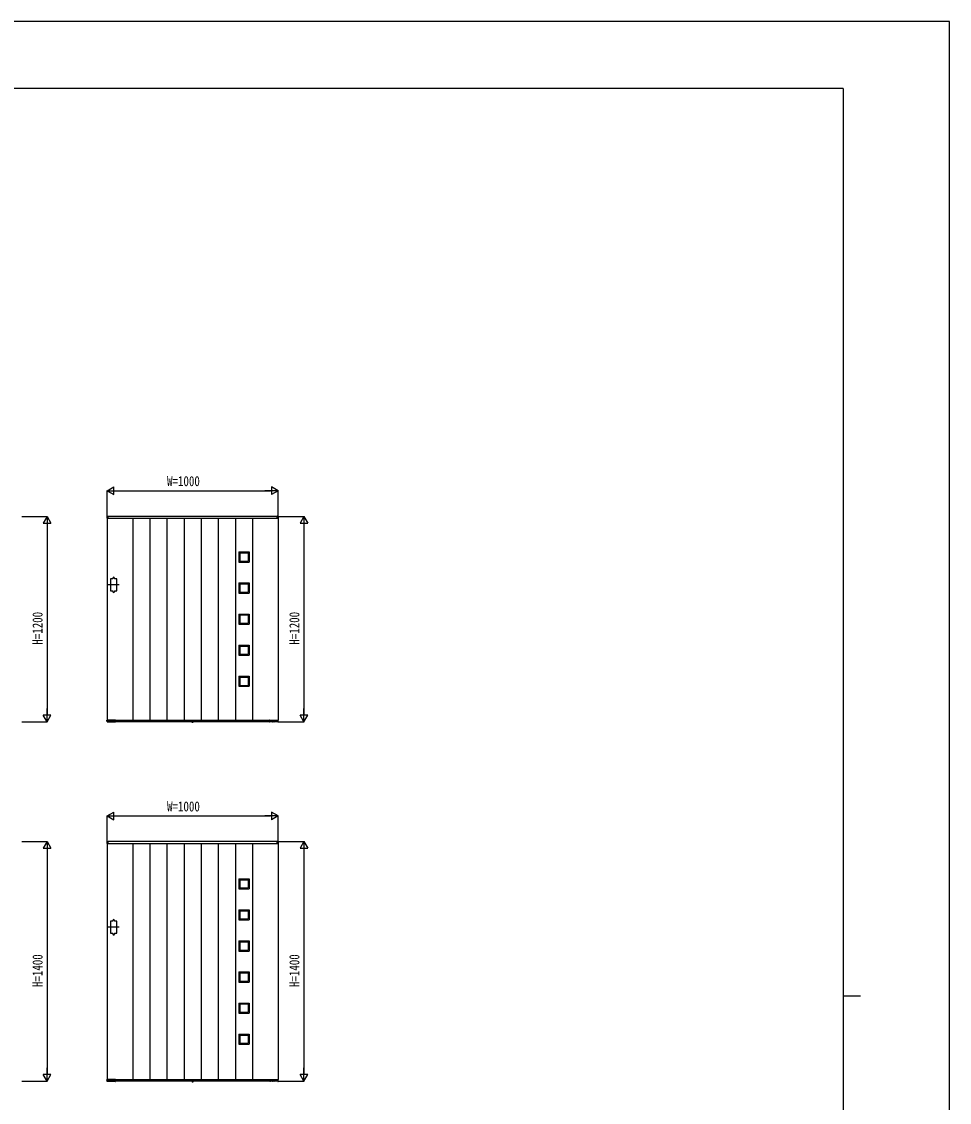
# Model space of a CAD drawing. Units: millimetres, scale not verified. Extents: x -8410 to 8410, y -5940 to 5940.
# Drawn here: x 2991 to 8410, y -373 to 5940 of the extents above; entities that cross this region are included whole.
import ezdxf
from ezdxf.enums import TextEntityAlignment as Align

# ---------------------------------------------------------------- set-up
doc = ezdxf.new("R2010")
doc.units = ezdxf.units.MM
doc.header["$LTSCALE"] = 30
for name, color, linetype in [('0-2_YKK_A1', 4, 'Continuous'), ('0-3_YKK_D', 6, 'Continuous'), ('0-4_YKK_ZWAK', 7, 'Continuous')]:
    doc.layers.add(name, color=color, linetype=linetype)
doc.styles.add('ＭＳ ゴシック', font='')
doc.styles.get('ＭＳ ゴシック').set_extended_font_data('MS Gothic')

msp = doc.modelspace()

# ---------------------------------------------------------------- linework, layer by layer
at = {"layer": '0-2_YKK_A1'}
for p, q in [((3489.54, 3048.63), (3489.54, 3040.5)), ((3490.04, 3040), (3490.04, 1860)), ((3490.04, 3040), (4490.04, 3040)), ((3490.04, 3040), (3496.74, 3040)), ((3490.95, 3050.13), (3496.51, 3050.47)), ((3496.74, 3040), (3496.74, 3040)), ((4483.04, 3050), (3497.04, 3050)), ((3497.04, 3040), (3497.04, 3050)), ((3497.04, 3040.3), (3497.04, 3049.97)), ((3640.04, 3040), (3640.04, 1860)), ((3740.04, 3040), (3740.04, 1860)), ((3840.04, 3040), (3840.04, 1860)), ((3940.04, 3040), (3940.04, 1860)), ((4040.04, 3040), (4040.04, 1860)), ((4140.04, 3040), (4140.04, 1860)), ((4240.04, 3040), (4240.04, 1860)), ((4340.04, 3040), (4340.04, 1860)), ((4483.04, 3040), (4483.04, 3050)), ((4483.04, 3040.3), (4483.04, 3049.97)), ((4490.04, 3040), (4483.34, 3040)), ((4483.34, 3040), (4483.34, 3040)), ((4489.13, 3050.13), (4483.57, 3050.47)), ((4490.04, 3040), (4490.04, 1860)), ((4490.54, 3048.63), (4490.54, 3040.5)), ((4260.54, 2842.5), (4260.54, 2783.5)), ((4260.54, 2842.5), (4319.54, 2842.5)), ((4319.54, 2842.5), (4319.54, 2783.5)), ((4260.54, 2783.5), (4319.54, 2783.5)), ((4266.04, 2837), (4266.04, 2789)), ((4266.04, 2837), (4314.04, 2837)), ((4266.04, 2789), (4314.04, 2789)), ((4314.04, 2837), (4314.04, 2789)), ((3524.04, 2685), (3524.04, 2690)), ((3534.04, 2685), (3534.04, 2690)), ((4260.54, 2661), (4260.54, 2602)), ((4260.54, 2661), (4319.54, 2661)), ((4266.04, 2655.5), (4266.04, 2607.5)), ((4266.04, 2655.5), (4314.04, 2655.5)), ((4314.04, 2655.5), (4314.04, 2607.5)), ((4319.54, 2661), (4319.54, 2602)), ((3560.54, 2650), (3497.54, 2650)), ((3524.04, 2615), (3524.04, 2610)), ((3534.04, 2615), (3534.04, 2610)), ((4260.54, 2602), (4319.54, 2602)), ((4266.04, 2607.5), (4314.04, 2607.5)), ((4260.54, 2479.5), (4260.54, 2420.5)), ((4260.54, 2479.5), (4319.54, 2479.5)), ((4266.04, 2474), (4266.04, 2426)), ((4266.04, 2474), (4314.04, 2474)), ((4314.04, 2474), (4314.04, 2426)), ((4319.54, 2479.5), (4319.54, 2420.5)), ((4260.54, 2420.5), (4319.54, 2420.5)), ((4266.04, 2426), (4314.04, 2426)), ((4260.54, 2298), (4260.54, 2239)), ((4260.54, 2298), (4319.54, 2298)), ((4266.04, 2292.5), (4266.04, 2244.5)), ((4266.04, 2292.5), (4314.04, 2292.5)), ((4314.04, 2292.5), (4314.04, 2244.5)), ((4319.54, 2298), (4319.54, 2239)), ((4260.54, 2239), (4319.54, 2239)), ((4266.04, 2244.5), (4314.04, 2244.5)), ((4260.54, 2116.5), (4260.54, 2057.5)), ((4260.54, 2116.5), (4319.54, 2116.5)), ((4266.04, 2111), (4266.04, 2063)), ((4266.04, 2111), (4314.04, 2111)), ((4314.04, 2111), (4314.04, 2063)), ((4319.54, 2116.5), (4319.54, 2057.5)), ((4260.54, 2057.5), (4319.54, 2057.5)), ((4266.04, 2063), (4314.04, 2063)), ((3490.15, 1849.97), (3489.57, 1859.47)), ((3490.04, 1860), (4490.04, 1860)), ((3539.74, 1860), (3490.07, 1860)), ((3491.4, 1849.5), (3490.65, 1849.5)), ((3491.9, 1849.99), (3491.93, 1851.81)), ((3491.91, 1850.5), (3538.21, 1850.5)), ((3512.83, 1852.1), (3492.25, 1852.1)), ((3513.15, 1851.81), (3513.16, 1850.99)), ((3514.88, 1850.99), (3514.9, 1851.81)), ((3521.87, 1852.1), (3515.21, 1852.1)), ((3522.18, 1851.81), (3522.2, 1850.99)), ((3523.92, 1850.99), (3523.93, 1851.81)), ((3537.87, 1852.1), (3524.25, 1852.1)), ((3534.14, 1852.1), (3534.16, 1850.99)), ((3538.18, 1851.81), (3538.21, 1850.01)), ((3539.54, 1849.52), (3538.71, 1849.52)), ((3540.04, 1860), (3540.04, 1850)), ((3540.04, 1859.7), (3540.04, 1850.02)), ((4440.04, 1850), (3540.04, 1850)), ((3986.13, 1849.5), (3986.22, 1850)), ((3986.13, 1849.5), (3986.3, 1848.53)), ((3986.13, 1849.5), (3993.95, 1849.5)), ((3986.22, 1850), (3993.86, 1850)), ((3990.04, 1845.8), (3990.04, 1850)), ((3993.95, 1849.5), (3993.78, 1848.53)), ((3993.95, 1849.5), (3993.86, 1850)), ((4440.04, 1860), (4440.04, 1850)), ((4440.04, 1859.7), (4440.04, 1850.02)), ((4440.34, 1860), (4490.01, 1860)), ((4440.54, 1849.52), (4441.37, 1849.52)), ((4441.9, 1851.81), (4441.87, 1850.01)), ((4488.17, 1850.5), (4441.87, 1850.5)), ((4442.21, 1852.1), (4455.83, 1852.1)), ((4445.94, 1852.1), (4445.92, 1850.99)), ((4456.16, 1850.99), (4456.15, 1851.81)), ((4457.9, 1851.81), (4457.88, 1850.99)), ((4458.21, 1852.1), (4464.87, 1852.1)), ((4465.2, 1850.99), (4465.18, 1851.81)), ((4466.93, 1851.81), (4466.92, 1850.99)), ((4467.25, 1852.1), (4487.83, 1852.1)), ((4488.18, 1849.99), (4488.15, 1851.81)), ((4488.68, 1849.5), (4489.43, 1849.5)), ((4489.93, 1849.97), (4490.51, 1859.47)), ((3489.54, 1148.63), (3489.54, 1140.5)), ((3490.04, 1140), (3490.04, -240)), ((3490.04, 1140), (4490.04, 1140)), ((3490.04, 1140), (3496.74, 1140)), ((3490.95, 1150.13), (3496.51, 1150.47)), ((3496.74, 1140), (3496.74, 1140)), ((4483.04, 1150), (3497.04, 1150)), ((3497.04, 1140), (3497.04, 1150)), ((3497.04, 1140.3), (3497.04, 1149.97)), ((3640.04, 1140), (3640.04, -240)), ((3740.04, 1140), (3740.04, -240)), ((3840.04, 1140), (3840.04, -240)), ((3940.04, 1140), (3940.04, -240)), ((4040.04, 1140), (4040.04, -240)), ((4140.04, 1140), (4140.04, -240)), ((4240.04, 1140), (4240.04, -240)), ((4340.04, 1140), (4340.04, -240)), ((4483.04, 1140), (4483.04, 1150)), ((4483.04, 1140.3), (4483.04, 1149.97)), ((4490.04, 1140), (4483.34, 1140)), ((4483.34, 1140), (4483.34, 1140)), ((4489.13, 1150.13), (4483.57, 1150.47)), ((4490.04, 1140), (4490.04, -240)), ((4490.54, 1148.63), (4490.54, 1140.5)), ((4260.54, 933.25), (4260.54, 874.25)), ((4260.54, 933.25), (4319.54, 933.25)), ((4266.04, 927.75), (4266.04, 879.75)), ((4266.04, 927.75), (4314.04, 927.75)), ((4314.04, 927.75), (4314.04, 879.75)), ((4319.54, 933.25), (4319.54, 874.25)), ((4260.54, 874.25), (4319.54, 874.25)), ((4266.04, 879.75), (4314.04, 879.75)), ((4260.54, 751.75), (4260.54, 692.75)), ((4260.54, 751.75), (4319.54, 751.75)), ((4266.04, 746.25), (4266.04, 698.25)), ((4266.04, 746.25), (4314.04, 746.25)), ((4266.04, 698.25), (4314.04, 698.25)), ((4314.04, 746.25), (4314.04, 698.25)), ((4319.54, 751.75), (4319.54, 692.75)), ((3560.54, 650), (3497.54, 650)), ((3524.04, 685), (3524.04, 690)), ((3534.04, 685), (3534.04, 690)), ((4260.54, 692.75), (4319.54, 692.75)), ((3524.04, 615), (3524.04, 610)), ((3534.04, 615), (3534.04, 610)), ((4260.54, 570.25), (4260.54, 511.25)), ((4260.54, 570.25), (4319.54, 570.25)), ((4319.54, 570.25), (4319.54, 511.25)), ((4260.54, 511.25), (4319.54, 511.25)), ((4266.04, 564.75), (4266.04, 516.75)), ((4266.04, 564.75), (4314.04, 564.75)), ((4266.04, 516.75), (4314.04, 516.75)), ((4314.04, 564.75), (4314.04, 516.75)), ((4260.54, 388.75), (4260.54, 329.75)), ((4260.54, 388.75), (4319.54, 388.75)), ((4266.04, 383.25), (4266.04, 335.25)), ((4266.04, 383.25), (4314.04, 383.25)), ((4314.04, 383.25), (4314.04, 335.25)), ((4319.54, 388.75), (4319.54, 329.75)), ((4260.54, 329.75), (4319.54, 329.75)), ((4266.04, 335.25), (4314.04, 335.25)), ((4260.54, 207.25), (4260.54, 148.25)), ((4260.54, 207.25), (4319.54, 207.25)), ((4266.04, 201.75), (4266.04, 153.75)), ((4266.04, 201.75), (4314.04, 201.75)), ((4314.04, 201.75), (4314.04, 153.75)), ((4319.54, 207.25), (4319.54, 148.25)), ((4260.54, 148.25), (4319.54, 148.25)), ((4266.04, 153.75), (4314.04, 153.75)), ((4260.54, 25.75), (4260.54, -33.25)), ((4260.54, 25.75), (4319.54, 25.75)), ((4266.04, 20.25), (4266.04, -27.75)), ((4266.04, 20.25), (4314.04, 20.25)), ((4314.04, 20.25), (4314.04, -27.75)), ((4319.54, 25.75), (4319.54, -33.25)), ((4260.54, -33.25), (4319.54, -33.25)), ((4266.04, -27.75), (4314.04, -27.75)), ((3490.15, -250.03), (3489.57, -240.53)), ((3490.04, -240), (4490.04, -240)), ((3539.74, -240), (3490.07, -240)), ((3491.4, -250.5), (3490.65, -250.5)), ((3491.9, -250.01), (3491.93, -248.19)), ((3491.91, -249.5), (3538.21, -249.5)), ((3512.83, -247.9), (3492.25, -247.9)), ((3513.15, -248.19), (3513.16, -249.01)), ((3514.88, -249.01), (3514.9, -248.19)), ((3521.87, -247.9), (3515.21, -247.9)), ((3522.18, -248.19), (3522.2, -249.01)), ((3523.92, -249.01), (3523.93, -248.19)), ((3537.87, -247.9), (3524.25, -247.9)), ((3534.14, -247.9), (3534.16, -249.01)), ((3538.18, -248.19), (3538.21, -249.99)), ((3539.54, -250.48), (3538.71, -250.48)), ((3540.04, -240), (3540.04, -250)), ((3540.04, -240.3), (3540.04, -249.98)), ((4440.04, -250), (3540.04, -250)), ((3986.13, -250.5), (3986.22, -250)), ((3986.13, -250.5), (3986.3, -251.47)), ((3986.13, -250.5), (3993.95, -250.5)), ((3986.22, -250), (3993.86, -250)), ((3990.04, -254.2), (3990.04, -250)), ((3993.95, -250.5), (3993.78, -251.47)), ((3993.95, -250.5), (3993.86, -250)), ((4440.04, -240), (4440.04, -250)), ((4440.04, -240.3), (4440.04, -249.98)), ((4440.34, -240), (4490.01, -240)), ((4440.54, -250.48), (4441.37, -250.48)), ((4441.9, -248.19), (4441.87, -249.99)), ((4488.17, -249.5), (4441.87, -249.5)), ((4442.21, -247.9), (4455.83, -247.9)), ((4445.94, -247.9), (4445.92, -249.01)), ((4456.16, -249.01), (4456.15, -248.19)), ((4457.9, -248.19), (4457.88, -249.01)), ((4458.21, -247.9), (4464.87, -247.9)), ((4465.2, -249.01), (4465.18, -248.19)), ((4466.93, -248.19), (4466.92, -249.01)), ((4467.25, -247.9), (4487.83, -247.9)), ((4488.18, -250.01), (4488.15, -248.19)), ((4488.68, -250.5), (4489.43, -250.5)), ((4489.93, -250.03), (4490.51, -240.53))]:
    msp.add_line(p, q, dxfattribs=at)
for points in [[(3524.04, 2685), (3510.04, 2685), (3510.04, 2615), (3524.04, 2615)], [(3534.04, 2615), (3548.04, 2615), (3548.04, 2685), (3534.04, 2685)], [(3492.25, 1852.1), (3492.11, 1852.07), (3492.03, 1852.02), (3491.99, 1851.97), (3491.96, 1851.91), (3491.94, 1851.86), (3491.93, 1851.81)], [(3513.15, 1851.81), (3513.14, 1851.85), (3513.13, 1851.9), (3513.11, 1851.95), (3513.08, 1851.99), (3513.03, 1852.04), (3512.95, 1852.08), (3512.83, 1852.1)], [(3515.21, 1852.1), (3515.08, 1852.07), (3515, 1852.02), (3514.95, 1851.97), (3514.92, 1851.91), (3514.91, 1851.86), (3514.9, 1851.81)], [(3522.18, 1851.81), (3522.18, 1851.85), (3522.17, 1851.9), (3522.14, 1851.95), (3522.11, 1851.99), (3522.06, 1852.04), (3521.99, 1852.08), (3521.87, 1852.1)], [(3524.25, 1852.1), (3524.11, 1852.07), (3524.03, 1852.02), (3523.99, 1851.97), (3523.96, 1851.91), (3523.94, 1851.86), (3523.93, 1851.81)], [(3538.18, 1851.81), (3538.18, 1851.85), (3538.17, 1851.9), (3538.14, 1851.95), (3538.11, 1851.99), (3538.06, 1852.04), (3537.99, 1852.08), (3537.87, 1852.1)], [(3987.74, 1847.42), (3988.89, 1849.74), (3990.04, 1850.35)], [(3992.34, 1847.42), (3991.18, 1849.74), (3990.04, 1850.35)], [(4441.9, 1851.81), (4441.9, 1851.85), (4441.91, 1851.9), (4441.94, 1851.95), (4441.97, 1851.99), (4442.02, 1852.04), (4442.09, 1852.08), (4442.21, 1852.1)], [(4455.83, 1852.1), (4455.97, 1852.07), (4456.04, 1852.02), (4456.09, 1851.97), (4456.12, 1851.91), (4456.14, 1851.86), (4456.15, 1851.81)], [(4457.9, 1851.81), (4457.9, 1851.85), (4457.91, 1851.9), (4457.94, 1851.95), (4457.97, 1851.99), (4458.02, 1852.04), (4458.09, 1852.08), (4458.21, 1852.1)], [(4464.87, 1852.1), (4465, 1852.07), (4465.08, 1852.02), (4465.13, 1851.97), (4465.16, 1851.91), (4465.17, 1851.86), (4465.18, 1851.81)], [(4466.93, 1851.81), (4466.94, 1851.85), (4466.95, 1851.9), (4466.97, 1851.95), (4467, 1851.99), (4467.05, 1852.04), (4467.13, 1852.08), (4467.25, 1852.1)], [(4487.83, 1852.1), (4487.97, 1852.07), (4488.04, 1852.02), (4488.09, 1851.97), (4488.12, 1851.91), (4488.14, 1851.86), (4488.15, 1851.81)], [(3524.04, 685), (3510.04, 685), (3510.04, 615), (3524.04, 615)], [(3534.04, 615), (3548.04, 615), (3548.04, 685), (3534.04, 685)], [(3492.25, -247.9), (3492.11, -247.93), (3492.03, -247.98), (3491.99, -248.03), (3491.96, -248.09), (3491.94, -248.14), (3491.93, -248.19)], [(3513.15, -248.19), (3513.14, -248.15), (3513.13, -248.1), (3513.11, -248.05), (3513.08, -248.01), (3513.03, -247.96), (3512.95, -247.92), (3512.83, -247.9)], [(3515.21, -247.9), (3515.08, -247.93), (3515, -247.98), (3514.95, -248.03), (3514.92, -248.09), (3514.91, -248.14), (3514.9, -248.19)], [(3522.18, -248.19), (3522.18, -248.15), (3522.17, -248.1), (3522.14, -248.05), (3522.11, -248.01), (3522.06, -247.96), (3521.99, -247.92), (3521.87, -247.9)], [(3524.25, -247.9), (3524.11, -247.93), (3524.03, -247.98), (3523.99, -248.03), (3523.96, -248.09), (3523.94, -248.14), (3523.93, -248.19)], [(3538.18, -248.19), (3538.18, -248.15), (3538.17, -248.1), (3538.14, -248.05), (3538.11, -248.01), (3538.06, -247.96), (3537.99, -247.92), (3537.87, -247.9)], [(3987.74, -252.58), (3988.89, -250.26), (3990.04, -249.65)], [(3992.34, -252.58), (3991.18, -250.26), (3990.04, -249.65)], [(4441.9, -248.19), (4441.9, -248.15), (4441.91, -248.1), (4441.94, -248.05), (4441.97, -248.01), (4442.02, -247.96), (4442.09, -247.92), (4442.21, -247.9)], [(4455.83, -247.9), (4455.97, -247.93), (4456.04, -247.98), (4456.09, -248.03), (4456.12, -248.09), (4456.14, -248.14), (4456.15, -248.19)], [(4457.9, -248.19), (4457.9, -248.15), (4457.91, -248.1), (4457.94, -248.05), (4457.97, -248.01), (4458.02, -247.96), (4458.09, -247.92), (4458.21, -247.9)], [(4464.87, -247.9), (4465, -247.93), (4465.08, -247.98), (4465.13, -248.03), (4465.16, -248.09), (4465.17, -248.14), (4465.18, -248.19)], [(4466.93, -248.19), (4466.94, -248.15), (4466.95, -248.1), (4466.97, -248.05), (4467, -248.01), (4467.05, -247.96), (4467.13, -247.92), (4467.25, -247.9)], [(4487.83, -247.9), (4487.97, -247.93), (4488.04, -247.98), (4488.09, -248.03), (4488.12, -248.09), (4488.14, -248.14), (4488.15, -248.19)]]:
    msp.add_lwpolyline(points, dxfattribs=at)
for centre, radius, start, end in [((3491.04, 3048.63), 1.5, 93.5, 180), ((3490.04, 3040.5), 0.5, 180, 270), ((3496.54, 3049.97), 0.5, 0, 93.5), ((3496.74, 3040.3), 0.3, 270, 0), ((4483.54, 3049.97), 0.5, 86.5, 180), ((4483.34, 3040.3), 0.3, 180, 270), ((4489.04, 3048.63), 1.5, 0, 86.5), ((4490.04, 3040.5), 0.5, 270, 0), ((3529.04, 2690), 5, 0, 180), ((3529.04, 2610), 5, 180, 0), ((3490.07, 1859.5), 0.5, 90, 183.5), ((3490.65, 1850), 0.5, 183.5, 269.21081), ((3491.4, 1850), 0.5, 269.18971, 359), ((3513.66, 1851), 0.5, 181, 270), ((3514.38, 1851), 0.5, 270, 359), ((3522.7, 1851), 0.5, 181, 270), ((3523.42, 1851), 0.5, 270, 359), ((3534.66, 1851), 0.5, 181, 270), ((3538.71, 1850.02), 0.5, 181.0014, 270.00152), ((3539.54, 1850.02), 0.5, 270, 0), ((3539.74, 1859.7), 0.3, 0, 90), ((3987.19, 1848.68), 0.9, 190, 239.36409), ((3990.04, 1853.5), 6.5, 239.36409, 300.63591), ((3992.89, 1848.68), 0.9, 300.63591, 350), ((4440.34, 1859.7), 0.3, 90, 180), ((4440.54, 1850.02), 0.5, 180, 270), ((4441.37, 1850.02), 0.5, 269.99848, 358.9986), ((4445.42, 1851), 0.5, 270, 359), ((4456.66, 1851), 0.5, 181, 270), ((4457.38, 1851), 0.5, 270, 359), ((4465.7, 1851), 0.5, 181, 270), ((4466.42, 1851), 0.5, 270, 359), ((4488.68, 1850), 0.5, 181, 270.81029), ((4489.43, 1850), 0.5, 270.78919, 356.5), ((4490.01, 1859.5), 0.5, 356.5, 90), ((3491.04, 1148.63), 1.5, 93.5, 180), ((3490.04, 1140.5), 0.5, 180, 270), ((3496.54, 1149.97), 0.5, 0, 93.5), ((3496.74, 1140.3), 0.3, 270, 0), ((4483.54, 1149.97), 0.5, 86.5, 180), ((4483.34, 1140.3), 0.3, 180, 270), ((4489.04, 1148.63), 1.5, 0, 86.5), ((4490.04, 1140.5), 0.5, 270, 0), ((3529.04, 690), 5, 0, 180), ((3529.04, 610), 5, 180, 0), ((3490.07, -240.5), 0.5, 90, 183.5), ((3490.65, -250), 0.5, 183.5, 269.21081), ((3491.4, -250), 0.5, 269.18971, 359), ((3513.66, -249), 0.5, 181, 270), ((3514.38, -249), 0.5, 270, 359), ((3522.7, -249), 0.5, 181, 270), ((3523.42, -249), 0.5, 270, 359), ((3534.66, -249), 0.5, 181, 270), ((3538.71, -249.98), 0.5, 181.0014, 270.00152), ((3539.54, -249.98), 0.5, 270, 0), ((3539.74, -240.3), 0.3, 0, 90), ((3987.19, -251.32), 0.9, 190, 239.36409), ((3990.04, -246.5), 6.5, 239.36409, 300.63591), ((3992.89, -251.32), 0.9, 300.63591, 350), ((4440.34, -240.3), 0.3, 90, 180), ((4440.54, -249.98), 0.5, 180, 270), ((4441.37, -249.98), 0.5, 269.99848, 358.9986), ((4445.42, -249), 0.5, 270, 359), ((4456.66, -249), 0.5, 181, 270), ((4457.38, -249), 0.5, 270, 359), ((4465.7, -249), 0.5, 181, 270), ((4466.42, -249), 0.5, 270, 359), ((4488.68, -250), 0.5, 181, 270.81029), ((4489.43, -250), 0.5, 270.78919, 356.5), ((4490.01, -240.5), 0.5, 356.5, 90)]:
    msp.add_arc(centre, radius, start, end, dxfattribs=at)
at = {"layer": '0-3_YKK_D'}
for p, q in [((3490.04, 3200), (3529.01, 3222.5)), ((3529.01, 3177.5), (3529.01, 3222.5)), ((4490.04, 3200), (4451.07, 3222.5)), ((4451.07, 3222.5), (4451.07, 3177.5)), ((3490.04, 3052), (3490.04, 3201)), ((3490.04, 3200), (3529.01, 3177.5)), ((3490.04, 3200), (3567.98, 3200)), ((3535.04, 3200), (4445.04, 3200)), ((4490.04, 3200), (4412.1, 3200)), ((4490.04, 3200), (4451.07, 3177.5)), ((4490.04, 3052), (4490.04, 3201)), ((2992.04, 3050), (3141.04, 3050)), ((3140.04, 3050), (3117.54, 3011.03)), ((3140.04, 3050), (3162.54, 3011.03)), ((3140.04, 3050), (3140.04, 2972.06)), ((4492.04, 3050), (4641.04, 3050)), ((4640.04, 3050), (4617.54, 3011.03)), ((4640.04, 3050), (4662.54, 3011.03)), ((4640.04, 3050), (4640.04, 2972.06)), ((3117.54, 3011.03), (3162.54, 3011.03)), ((3140.04, 3005), (3140.04, 1895)), ((4617.54, 3011.03), (4662.54, 3011.03)), ((4640.04, 3005), (4640.04, 1895)), ((3140.04, 1850), (3140.04, 1927.94)), ((4640.04, 1850), (4640.04, 1927.94)), ((2992.04, 1850), (3141.04, 1850)), ((3140.04, 1850), (3117.54, 1888.97)), ((3162.54, 1888.97), (3117.54, 1888.97)), ((3140.04, 1850), (3162.54, 1888.97)), ((4492.04, 1850), (4641.04, 1850)), ((4640.04, 1850), (4617.54, 1888.97)), ((4662.54, 1888.97), (4617.54, 1888.97)), ((4640.04, 1850), (4662.54, 1888.97)), ((3490.04, 1300), (3529.01, 1322.5)), ((3490.04, 1152), (3490.04, 1301)), ((3490.04, 1300), (3529.01, 1277.5)), ((3490.04, 1300), (3567.98, 1300)), ((3529.01, 1277.5), (3529.01, 1322.5)), ((3535.04, 1300), (4445.04, 1300)), ((4490.04, 1300), (4412.1, 1300)), ((4490.04, 1300), (4451.07, 1322.5)), ((4451.07, 1322.5), (4451.07, 1277.5)), ((4490.04, 1300), (4451.07, 1277.5)), ((4490.04, 1152), (4490.04, 1301)), ((2992.04, 1150), (3141.04, 1150)), ((3140.04, 1150), (3117.54, 1111.03)), ((3140.04, 1150), (3162.54, 1111.03)), ((3140.04, 1150), (3140.04, 1072.06)), ((4492.04, 1150), (4641.04, 1150)), ((4640.04, 1150), (4617.54, 1111.03)), ((4640.04, 1150), (4662.54, 1111.03)), ((4640.04, 1150), (4640.04, 1072.06)), ((3117.54, 1111.03), (3162.54, 1111.03)), ((3140.04, 1105), (3140.04, -205)), ((4617.54, 1111.03), (4662.54, 1111.03)), ((4640.04, 1105), (4640.04, -205)), ((3140.04, -250), (3140.04, -172.06)), ((4640.04, -250), (4640.04, -172.06)), ((2992.04, -250), (3141.04, -250)), ((3140.04, -250), (3117.54, -211.03)), ((3162.54, -211.03), (3117.54, -211.03)), ((3140.04, -250), (3162.54, -211.03)), ((4492.04, -250), (4641.04, -250)), ((4640.04, -250), (4617.54, -211.03)), ((4662.54, -211.03), (4617.54, -211.03)), ((4640.04, -250), (4662.54, -211.03))]:
    msp.add_line(p, q, dxfattribs=at)
at = {"layer": '0-4_YKK_ZWAK'}
for p, q in [((7790.04, 5550), (-7809.96, 5550)), ((7790.04, 5550), (7790.04, -5050)), ((7790.04, 250), (7890.04, 250))]:
    msp.add_line(p, q, dxfattribs=at)
msp.add_lwpolyline([(-8410, -5940), (8410, -5940), (8410, 5940), (-8410, 5940)], close=True, dxfattribs=at)

# ---------------------------------------------------------------- texts
at = {"layer": '0-3_YKK_D', "style": 'ＭＳ ゴシック', "width": 0.8}
for p in [(3840.71, 3209), (3840.71, 1309)]:
    msp.add_text('W=1000', height=58.65, dxfattribs=at).set_placement(p, align=Align.BOTTOM_LEFT)
for s, p in [('H=1200', (3131.04, 2300.67)), ('H=1200', (4631.04, 2300.67)), ('H=1400', (3131.04, 300.67)), ('H=1400', (4631.04, 300.67))]:
    msp.add_text(s, height=58.65, rotation=90, dxfattribs=at).set_placement(p, align=Align.BOTTOM_LEFT)

doc.saveas('drawing.dxf')
